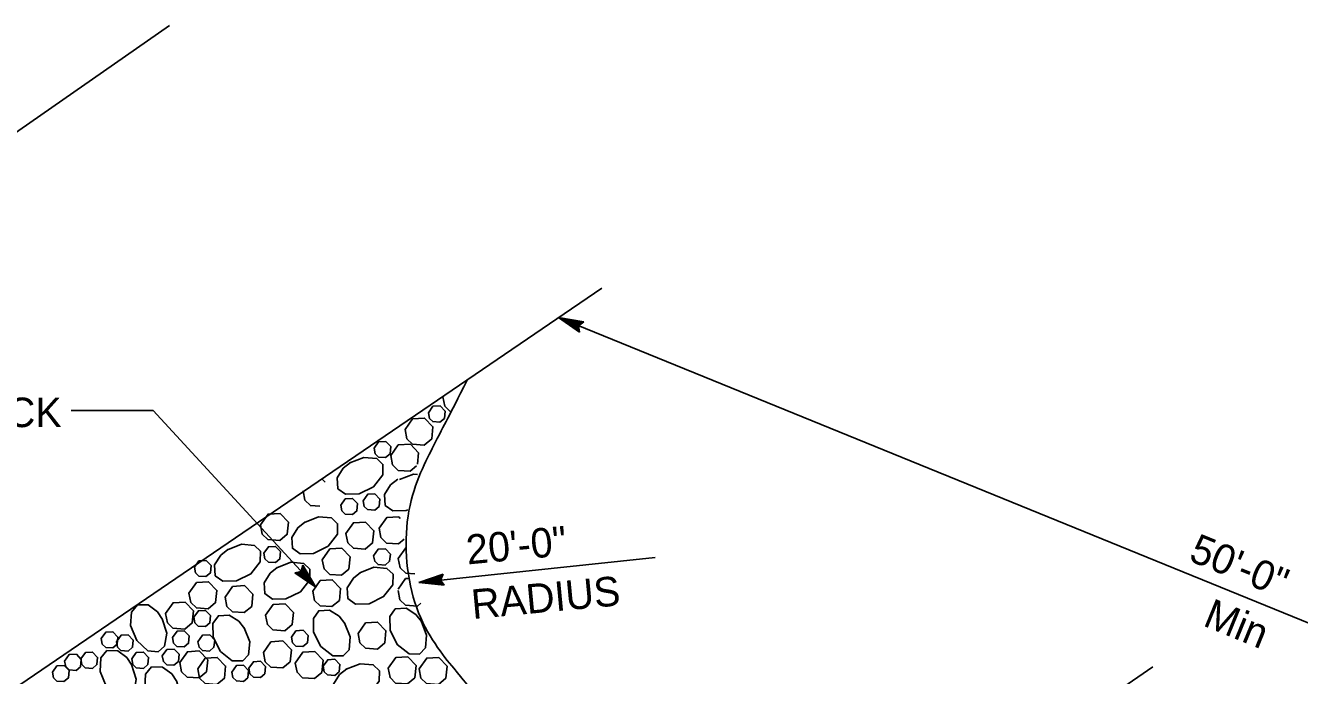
# Model space of a CAD drawing. Extents: x -894 to 866, y -476 to 714.
# Drawn here: x -18.8 to 283.1, y 246.5 to 400.6 of the extents above; entities that cross this region are included whole.
import ezdxf

# ---------------------------------------------------------------- set-up
doc = ezdxf.new("R2010")
doc.units = 0
for name, color, linetype in [('56 Stage 3 Anno', 7, 'Continuous'), ('57 Undefined', 7, 'Continuous'), ('60 Nongeo Data', 7, 'Continuous')]:
    doc.layers.add(name, color=color, linetype=linetype)

msp = doc.modelspace()

# ---------------------------------------------------------------- linework, layer by layer
at = {"layer": '56 Stage 3 Anno'}
for p, q in [((107.5, 331.39), (436.85, 197.18)), ((112.47, 327.94), (107.5, 331.39)), ((107.5, 331.39), (107.5, 331.39)), ((107.5, 331.39), (113.46, 330.37)), ((112.41, 328.34), (108.76, 330.87)), ((108.77, 330.87), (113.12, 330.13)), ((112.33, 328.75), (110.02, 330.36)), ((110.02, 330.36), (112.83, 329.88)), ((112.29, 329.14), (111.28, 329.84)), ((111.28, 329.84), (112.48, 329.64)), ((113.46, 330.37), (112.24, 329.45)), ((112.24, 329.45), (112.47, 327.94)), ((113.46, 330.37), (113.46, 330.37)), ((112.47, 327.94), (112.47, 327.94)), ((-8.03, 309.38), (11.42, 309.38)), ((49.95, 267.45), (11.42, 309.38)), ((46.48, 271.22), (46.92, 272.69)), ((46.7, 271.89), (48.11, 269.45)), ((46.81, 272.3), (49.03, 268.45)), ((46.92, 272.69), (46.92, 272.69)), ((46.92, 272.69), (49.95, 267.45)), ((74.4, 268.63), (130.4, 274.54)), ((44.99, 270.91), (46.48, 271.22)), ((49.95, 267.45), (44.99, 270.91)), ((44.99, 270.91), (44.99, 270.91)), ((49.02, 268.45), (45.4, 270.98)), ((48.11, 269.45), (45.77, 271.08)), ((47.19, 270.45), (46.19, 271.15)), ((46.57, 271.53), (47.19, 270.45)), ((74.4, 268.63), (80.14, 270.55)), ((80.17, 268.26), (75.75, 268.77)), ((75.76, 268.77), (79.95, 270.17)), ((77.11, 268.91), (79.81, 269.81)), ((79.9, 268.59), (77.11, 268.91)), ((78.46, 269.05), (79.61, 269.44)), ((79.69, 268.91), (78.46, 269.05)), ((80.14, 270.55), (79.49, 269.16)), ((79.49, 269.16), (80.41, 267.93)), ((80.14, 270.55), (80.14, 270.55)), ((49.95, 267.45), (49.95, 267.45)), ((80.41, 267.93), (74.4, 268.63)), ((74.4, 268.63), (74.4, 268.63)), ((80.41, 267.93), (80.41, 267.93)), ((188.8, 207.66), (248.32, 248.57))]:
    msp.add_line(p, q, dxfattribs=at)
at = {"layer": '60 Nongeo Data'}
for p, q in [((-271.08, 200.98), (15.31, 400.65)), ((-265.82, 76.94), (117.78, 338.39))]:
    msp.add_line(p, q, dxfattribs=at)
for points in [[(82, 309.13), (81.85, 309.14), (80.53, 310.42), (80.1, 312.63)], [(76.65, 308.84), (77.72, 310.36), (79.43, 310.45), (80.62, 309.22), (80.45, 307.5), (79.39, 306.62), (77.7, 306.74), (76.91, 307.51), (76.65, 308.84)], [(71.13, 304.88), (72.91, 307.42), (75.76, 307.58), (77.74, 305.53), (77.45, 302.65), (75.69, 301.19), (72.88, 301.39), (71.56, 302.68), (71.13, 304.88)], [(63.78, 300.42), (64.85, 301.95), (66.55, 302.04), (67.74, 300.81), (67.57, 299.09), (66.52, 298.21), (64.83, 298.33), (64.04, 299.1), (63.78, 300.42)], [(67.75, 298.67), (69.53, 301.2), (72.38, 301.37), (74.35, 299.31), (74.09, 296.65)], [(58.03, 296.93), (61.37, 298.25), (64.44, 297.99), (65.89, 296.6), (65.85, 294.12), (63.63, 291.29), (60.22, 289.58), (57, 289.53), (55.19, 290.81), (55.02, 293.38), (56.49, 295.67), (58.17, 297.02)], [(73.85, 296.26), (72.31, 294.98), (69.5, 295.18), (68.17, 296.46), (67.75, 298.67)], [(51.44, 293.17), (52.2, 292.38)], [(71.76, 285.8), (71.43, 285.64), (68.21, 285.58), (66.4, 286.87), (66.22, 289.43), (67.69, 291.73), (69.38, 293.07)], [(69.81, 292.99), (73.15, 294.31), (74.11, 294.22)], [(50.96, 286.67), (48.71, 286.83), (47.39, 288.11), (46.96, 290.32)], [(55.9, 286.91), (56.97, 288.43), (58.68, 288.53), (59.87, 287.3), (59.7, 285.58), (58.64, 284.7), (56.96, 284.82), (56.16, 285.59), (55.91, 286.91)], [(61.21, 287.97), (62.28, 289.5), (63.99, 289.59), (65.17, 288.36), (65, 286.64), (63.95, 285.76), (62.26, 285.88), (61.47, 286.65), (61.21, 287.97)], [(36.86, 282.28), (38.65, 284.82), (41.49, 284.98), (43.47, 282.93), (43.19, 280.05), (41.43, 278.59), (38.62, 278.79), (37.29, 280.07), (36.86, 282.28)], [(47.28, 282.83), (50.61, 284.16), (53.68, 283.89), (55.13, 282.51), (55.09, 280.02), (52.88, 277.19), (49.46, 275.49), (46.24, 275.43), (44.43, 276.72), (44.26, 279.28), (45.73, 281.57), (47.41, 282.92)], [(64.99, 281.44), (66.77, 283.98), (69.62, 284.14), (69.96, 283.79)], [(57.12, 280.22), (58.9, 282.76), (61.75, 282.92), (63.73, 280.87), (63.44, 277.99), (61.68, 276.53), (58.87, 276.73), (57.55, 278.01), (57.12, 280.22)], [(70.9, 278.88), (69.55, 277.75), (66.74, 277.95), (65.42, 279.24), (64.99, 281.44)], [(29.01, 276.32), (32.34, 277.65), (35.41, 277.38), (36.86, 276), (36.82, 273.51), (34.61, 270.68), (31.19, 268.98), (27.97, 268.92), (26.16, 270.21), (25.99, 272.77), (27.46, 275.07), (29.14, 276.41)], [(37.68, 275.54), (38.75, 277.06), (40.45, 277.16), (41.64, 275.93), (41.47, 274.2), (40.41, 273.32), (38.73, 273.45), (37.93, 274.22), (37.68, 275.54)], [(51.52, 274), (53.3, 276.54), (56.15, 276.7), (58.13, 274.65), (57.84, 271.77), (56.08, 270.31), (53.27, 270.51), (51.95, 271.8), (51.52, 274)], [(63.68, 274.95), (64.75, 276.47), (66.46, 276.57), (67.65, 275.34), (67.47, 273.62), (66.42, 272.74), (64.73, 272.86), (63.94, 273.63), (63.68, 274.95)], [(69.53, 274.3), (71.31, 276.83), (71.54, 276.85)], [(21.19, 272.22), (22.26, 273.74), (23.97, 273.84), (25.16, 272.61), (24.99, 270.88), (23.93, 270), (22.24, 270.13), (21.45, 270.9), (21.19, 272.22)], [(40.72, 272.06), (44.05, 273.38), (47.12, 273.12), (48.57, 271.74), (48.53, 269.25), (46.31, 266.42), (42.9, 264.72), (39.68, 264.66), (37.87, 265.95), (37.7, 268.51), (39.17, 270.8), (40.85, 272.15)], [(60.42, 270.89), (63.75, 272.21), (66.82, 271.95), (68.28, 270.56), (68.23, 268.07), (66.02, 265.25), (62.6, 263.54), (59.38, 263.48), (57.57, 264.77), (57.4, 267.34), (58.87, 269.63), (60.55, 270.97)], [(73.47, 270.65), (71.28, 270.81), (69.95, 272.09), (69.53, 274.3)], [(19.92, 266.07), (21.7, 268.61), (24.55, 268.77), (26.53, 266.72), (26.24, 263.84), (24.48, 262.38), (21.67, 262.58), (20.35, 263.87), (19.92, 266.07)], [(49.24, 266.56), (51.03, 269.1), (53.87, 269.26), (55.85, 267.21), (55.57, 264.33), (53.81, 262.87), (51, 263.07), (49.67, 264.35), (49.25, 266.56)], [(69.49, 266.99), (71.27, 269.52), (72.18, 269.58)], [(28.47, 265.15), (30.25, 267.68), (33.1, 267.85), (35.08, 265.8), (34.79, 262.92), (33.03, 261.46), (30.22, 261.66), (28.9, 262.94), (28.47, 265.15)], [(74.85, 263.67), (74.06, 263.01), (71.25, 263.21), (69.92, 264.5), (69.49, 266.7)], [(13.57, 260), (14.63, 256.57), (14.13, 253.54), (12.64, 252.19), (10.16, 252.43), (7.52, 254.85), (6.08, 258.39), (6.27, 261.6), (7.7, 263.31), (10.27, 263.28), (12.44, 261.64), (13.65, 259.86)], [(14.37, 261.24), (16.15, 263.78), (19, 263.94), (20.98, 261.89), (20.69, 259.02), (18.93, 257.55), (16.12, 257.76), (14.8, 259.04), (14.37, 261.24)], [(38.07, 260.83), (39.85, 263.37), (42.7, 263.53), (44.68, 261.48), (44.39, 258.61), (42.63, 257.14), (39.82, 257.35), (38.5, 258.63), (38.07, 260.83)], [(21.08, 260.36), (22.15, 261.88), (23.86, 261.98), (25.05, 260.74), (24.88, 259.02), (23.82, 258.14), (22.13, 258.26), (21.34, 259.03), (21.08, 260.35)], [(33, 257.86), (34.32, 254.52), (34.06, 251.46), (32.67, 250), (30.19, 250.05), (27.36, 252.26), (25.65, 255.67), (25.6, 258.89), (26.88, 260.71), (29.45, 260.88), (31.74, 259.41), (33.09, 257.72)], [(56.79, 259.04), (58.11, 255.71), (57.85, 252.64), (56.46, 251.19), (53.98, 251.23), (51.15, 253.44), (49.44, 256.86), (49.39, 260.08), (50.67, 261.89), (53.24, 262.06), (55.53, 260.59), (56.88, 258.91)], [(74.91, 259.47), (76.24, 256.14), (75.97, 253.07), (74.59, 251.62), (72.1, 251.66), (69.27, 253.88), (67.57, 257.29), (67.51, 260.51), (68.8, 262.32), (71.36, 262.5), (73.65, 261.02), (75, 259.34)], [(-0.88, 255.29), (0.19, 256.81), (1.9, 256.91), (3.09, 255.67), (2.92, 253.95), (1.86, 253.07), (0.18, 253.19), (-0.62, 253.96), (-0.87, 255.29)], [(16.02, 255.53), (17.09, 257.05), (18.79, 257.15), (19.98, 255.92), (19.81, 254.19), (18.76, 253.31), (17.07, 253.44), (16.27, 254.2), (16.02, 255.53)], [(44.2, 255.64), (45.27, 257.16), (46.98, 257.26), (48.16, 256.03), (47.99, 254.3), (46.94, 253.42), (45.25, 253.54), (44.46, 254.31), (44.2, 255.64)], [(59.99, 256.52), (61.78, 259.06), (64.62, 259.22), (66.6, 257.17), (66.32, 254.29), (64.56, 252.83), (61.75, 253.03), (60.42, 254.31), (59.99, 256.52)], [(2.74, 254.56), (3.81, 256.08), (5.52, 256.18), (6.71, 254.95), (6.54, 253.23), (5.48, 252.35), (3.8, 252.47), (3, 253.24), (2.75, 254.56)], [(22.05, 254.56), (23.12, 256.08), (24.83, 256.18), (26.02, 254.95), (25.84, 253.23), (24.79, 252.35), (23.1, 252.47), (22.31, 253.24), (22.05, 254.56)], [(37.57, 252.03), (39.35, 254.56), (42.2, 254.73), (44.18, 252.67), (43.89, 249.8), (42.13, 248.33), (39.32, 248.54), (38, 249.82), (37.57, 252.03)], [(-9.56, 249.98), (-8.49, 251.5), (-6.78, 251.6), (-5.6, 250.36), (-5.77, 248.64), (-6.82, 247.76), (-8.51, 247.88), (-9.3, 248.65), (-9.56, 249.97)], [(-5.7, 250.46), (-4.63, 251.98), (-2.92, 252.08), (-1.73, 250.85), (-1.91, 249.12), (-2.96, 248.24), (-4.65, 248.37), (-5.44, 249.14), (-5.7, 250.46)], [(6.33, 249.14), (7.4, 245.71), (6.89, 242.67), (5.4, 241.33), (2.93, 241.57), (0.28, 243.99), (-1.16, 247.53), (-0.97, 250.74), (0.46, 252.45), (3.03, 252.42), (5.2, 250.78), (6.41, 248.99)], [(6.36, 250.46), (7.43, 251.98), (9.14, 252.08), (10.33, 250.85), (10.16, 249.12), (9.1, 248.24), (7.41, 248.37), (6.62, 249.14), (6.36, 250.46)], [(13.6, 251.18), (14.67, 252.7), (16.38, 252.8), (17.57, 251.57), (17.4, 249.85), (16.34, 248.97), (14.65, 249.09), (13.86, 249.86), (13.6, 251.18)], [(17.74, 249.66), (19.53, 252.19), (22.37, 252.36), (24.35, 250.3), (24.07, 247.43), (22.31, 245.97), (19.5, 246.17), (18.17, 247.45), (17.75, 249.66)], [(21.98, 248.14), (23.76, 250.68), (26.61, 250.84), (28.59, 248.79), (28.3, 245.91), (26.54, 244.45), (23.73, 244.65), (22.41, 245.94), (21.98, 248.14)], [(45.11, 249.51), (46.89, 252.04), (49.74, 252.21), (51.72, 250.15), (51.43, 247.28), (49.67, 245.82), (46.86, 246.02), (45.54, 247.3), (45.11, 249.51)], [(67.13, 248.25), (68.91, 250.79), (71.76, 250.95), (73.74, 248.9), (73.45, 246.02), (71.69, 244.56), (68.88, 244.76), (67.56, 246.05), (67.13, 248.25)], [(74.47, 248.14), (76.25, 250.68), (79.1, 250.84), (81.08, 248.79), (80.79, 245.91), (79.03, 244.45), (76.22, 244.65), (74.9, 245.94), (74.47, 248.14)], [(-12.46, 247.32), (-11.39, 248.84), (-9.68, 248.94), (-8.49, 247.71), (-8.66, 245.98), (-9.72, 245.11), (-11.41, 245.23), (-12.2, 246), (-12.46, 247.32)], [(16.95, 245.27), (18.01, 241.85), (17.51, 238.81), (16.02, 237.47), (13.54, 237.7), (10.9, 240.13), (9.46, 243.66), (9.65, 246.88), (11.07, 248.59), (13.65, 248.56), (15.82, 246.91), (17.03, 245.13)], [(30.09, 247.36), (31.16, 248.88), (32.87, 248.98), (34.06, 247.75), (33.89, 246.02), (32.83, 245.14), (31.15, 245.27), (30.35, 246.04), (30.09, 247.36)], [(34.11, 248.29), (35.18, 249.81), (36.89, 249.91), (38.08, 248.67), (37.91, 246.95), (36.85, 246.07), (35.17, 246.19), (34.37, 246.96), (34.11, 248.28)], [(51.73, 248.77), (52.8, 250.29), (54.51, 250.39), (55.7, 249.16), (55.52, 247.43), (54.47, 246.55), (52.78, 246.68), (51.99, 247.45), (51.73, 248.77)], [(57.18, 248.02), (60.52, 249.34), (63.58, 249.08), (65.04, 247.69), (64.99, 245.2), (62.78, 242.38), (59.37, 240.67), (56.15, 240.61), (54.33, 241.9), (54.16, 244.47), (55.63, 246.76), (57.32, 248.1)]]:
    msp.add_lwpolyline(points, dxfattribs=at)
msp.add_open_spline([(85.92, 316.68), (83.48, 311.9), (81.03, 307.13), (78.59, 302.35), (70.05, 285.67), (72.27, 260.89), (84.17, 246.43), (87.07, 242.91), (89.97, 239.39), (94.1, 234.45)], degree=3, dxfattribs=at)

# ---------------------------------------------------------------- texts
at = {"layer": '57 Undefined'}
msp.add_text('ROCK', height=7, dxfattribs=at).set_placement((-37.3, 305.43))
for s, rotation, p in [('20\'-0"', 5.3581, (85.95, 272.86)), ('50\'-0"', 337.8294, (256.56, 273.88)), ('RADIUS', 5.3581, (87.17, 259.92)), ('Min', 337.8294, (259.96, 258.46))]:
    msp.add_text(s, height=7, rotation=rotation, dxfattribs=at).set_placement(p)

doc.saveas('drawing.dxf')
